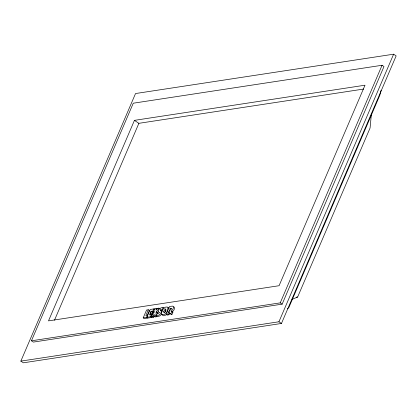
<?xml version="1.0" encoding="UTF-8"?>
<svg xmlns="http://www.w3.org/2000/svg" width="417" height="417" viewBox="0 0 417 417"><rect width="100%" height="100%" fill="white"/><g stroke="black" fill="none" stroke-linecap="round" stroke-linejoin="round"><path stroke-width="0.63" d="M371.401 113.815L370.077 128.003L297.634 297.029L291.936 299.396M154.431 316.039L153.654 317.17L151.918 317.436L150.829 316.706L154.003 312.323L154.217 308.861L156.094 308.575L156.005 310.076L157.178 308.408L158.976 308.147L160.065 308.872M153.993 316.222L155.88 315.935L156.974 316.665L155.088 316.951L153.993 316.222L154.207 314.168L152.565 316.44L150.829 316.706M155.88 315.935L156.182 311.906A9.831 4.441 -56.2 0 0 158.976 308.147M381.102 90.28L379.804 95.321L288.877 307.47L287.511 308.809M164.694 312.463L166.133 310.003M20.85 361.122L135.535 93.544L393.627 54.189L396.15 55.878L281.465 323.456L23.373 362.811L20.85 361.122L278.942 321.768L281.465 323.456M31.442 340.809L133.278 103.202L382.071 65.266L383.984 66.543L282.147 304.149L33.355 342.086L31.442 340.809L280.234 302.867L282.147 304.149M134.446 120.357L48.502 320.871L279.072 285.713L365.011 85.204L134.446 120.357L138.882 123.323L363.65 89.05M54.481 320.246L138.882 123.323M143.208 317.869L146.643 317.342L147.733 318.072L144.298 318.593L143.208 317.869L146.57 310.029L148.296 309.763L149.385 310.493L147.175 315.648M148.296 309.763L145.835 315.492L147.55 315.231L146.643 317.342M146.847 317.311L150.673 316.727L151.762 317.457L147.936 318.041L146.847 317.311L150.209 309.471L153.904 308.908L154.634 309.393M151.032 311.317L152.122 312.046L154.092 311.749L153.003 311.019L151.032 311.317L149.479 314.939L151.574 314.621L152.304 315.106M152.825 314.173L151.35 314.402L150.261 313.673L151.001 311.937L152.971 311.64L154.061 312.369M150.792 315.148L151.235 314.116M153.003 311.019L153.904 308.908M150.673 316.727L151.574 314.621M150.261 313.673L152.231 313.37L152.971 311.64M161.713 314.225L159.685 315.997L157.266 316.618L156.172 315.888L157.178 313.548C158.731 313.85 159.946 312.661 158.21 311.661C158.246 309.169 160.738 307.386 163.125 307.501L164.215 308.231M156.172 315.888C158.689 315.815 161.572 313.751 161.264 311.03L160.503 309.92L162.218 309.612L163.125 307.501M169.74 313.042L169.005 314.757L167.248 315.096L166.154 314.366L169.516 306.526L172.377 306.104L173.164 306.391C173.972 308.116 172.492 310.081 171.158 311.124L171.783 311.535L170.808 313.813L171.898 314.543L172.878 312.265L171.158 311.124M166.154 314.366L167.915 314.027L170.365 308.314L170.986 308.246L171.278 308.674C170.876 310.342 168.703 310.425 168.807 312.5L169.292 313.157L170.808 313.813M280.234 302.867L382.071 65.266M278.942 321.768L393.627 54.189M162.109 311.431L161.53 310.92L161.707 310.587M166.524 314.413C165.565 315.33 163.86 316.31 162.62 315.419L162.38 314.496M171.658 308.981L170.365 308.314M296.346 297.227L297.634 297.029M173.467 306.829L174.254 307.115C175.062 308.846 173.587 310.811 172.252 311.853L172.878 312.265M171.898 314.543L170.381 313.886L168.807 312.5M168.15 307.543L169.146 308.288M162.218 309.612L162.948 310.097M167.915 314.027L169.005 314.757M160.503 309.92L161.593 310.644M160.43 310.06L161.52 310.785M157.178 308.408L157.907 308.893M156.094 308.575L156.823 309.06M156.182 311.906L157.272 312.635L157.381 313.902M152.231 313.37L152.956 313.855M152.565 316.44L153.654 317.17M150.829 316.675L151.918 317.405M159.299 312.39L159.461 312.75M158.079 311.718A9.831 4.441 -56.2 0 1 157.272 312.635M161.379 313.094L161.53 314.689C165.309 316.055 168.546 310.404 167.863 307.173C164.454 305.791 162.046 310.326 161.379 313.094M163.605 311.734C164.527 316.347 167.931 303.503 163.605 311.734"/></g></svg>
